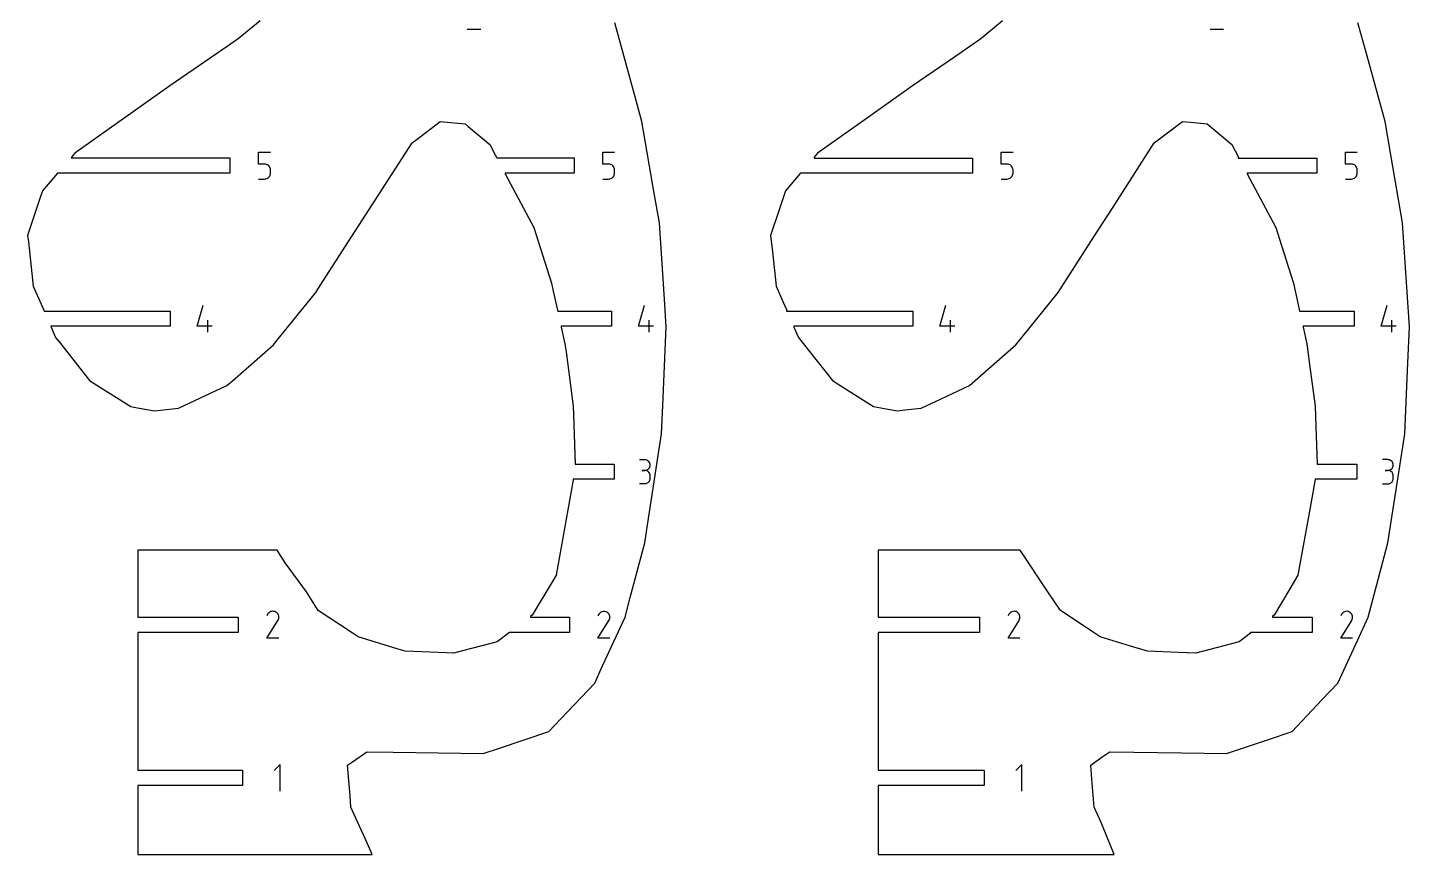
# Model space of a CAD drawing. Extents: x 0 to 800, y 0 to 1200.
# Drawn here: x 411.4 to 616.5, y 705.9 to 828.7 of the extents above; entities that cross this region are included whole.
import ezdxf

# ---------------------------------------------------------------- set-up
doc = ezdxf.new("R2010")
doc.units = 0
doc.header["$MEASUREMENT"] = 0
doc.layers.add('annotation', color=7, linetype='Continuous')
doc.layers.add('boundary', color=7, linetype='Continuous')

msp = doc.modelspace()

# ---------------------------------------------------------------- linework, layer by layer
at = {"layer": 'annotation', "color": 1}
for p, q in [((476.68, 828.43), (478.68, 828.43)), ((586.96, 828.43), (588.96, 828.43)), ((445.7, 808.42), (445.7, 810.2)), ((445.7, 810.2), (447.48, 810.2)), ((496.79, 808.42), (496.79, 810.2)), ((496.79, 810.2), (498.56, 810.2)), ((555.92, 808.42), (555.92, 810.2)), ((555.92, 810.2), (557.7, 810.2)), ((607.03, 808.42), (607.03, 810.2)), ((607.03, 810.2), (608.8, 810.2)), ((446.59, 808.42), (445.7, 808.42)), ((446.75, 808.41), (446.59, 808.42)), ((446.9, 808.36), (446.75, 808.41)), ((447.04, 808.3), (446.9, 808.36)), ((447.16, 808.21), (447.04, 808.3)), ((447.27, 808.1), (447.16, 808.21)), ((447.36, 807.98), (447.27, 808.1)), ((497.67, 808.42), (496.79, 808.42)), ((497.83, 808.41), (497.67, 808.42)), ((497.98, 808.36), (497.83, 808.41)), ((498.12, 808.3), (497.98, 808.36)), ((498.25, 808.21), (498.12, 808.3)), ((498.35, 808.1), (498.25, 808.21)), ((498.44, 807.98), (498.35, 808.1)), ((556.81, 808.42), (555.92, 808.42)), ((556.97, 808.4), (556.81, 808.42)), ((557.12, 808.36), (556.97, 808.4)), ((557.26, 808.3), (557.12, 808.36)), ((557.38, 808.21), (557.26, 808.3)), ((557.49, 808.1), (557.38, 808.21)), ((557.58, 807.98), (557.49, 808.1)), ((607.92, 808.42), (607.03, 808.42)), ((608.07, 808.4), (607.92, 808.42)), ((608.22, 808.36), (608.07, 808.4)), ((608.36, 808.3), (608.22, 808.36)), ((608.49, 808.21), (608.36, 808.3)), ((608.59, 808.1), (608.49, 808.21)), ((608.68, 807.98), (608.59, 808.1)), ((445.7, 806.2), (446.59, 806.2)), ((446.59, 806.2), (446.75, 806.21)), ((446.59, 806.2), (446.59, 806.2)), ((446.75, 806.21), (446.9, 806.26)), ((446.9, 806.26), (447.04, 806.32)), ((447.04, 806.32), (447.16, 806.41)), ((447.16, 806.41), (447.27, 806.52)), ((447.27, 806.52), (447.36, 806.64)), ((447.42, 807.84), (447.36, 807.98)), ((447.36, 806.64), (447.42, 806.78)), ((447.46, 807.69), (447.42, 807.84)), ((447.42, 806.78), (447.46, 806.93)), ((447.48, 807.53), (447.46, 807.69)), ((447.46, 806.93), (447.48, 807.09)), ((447.48, 807.09), (447.48, 807.53)), ((447.48, 807.53), (447.48, 807.53)), ((496.79, 806.2), (497.67, 806.2)), ((497.67, 806.2), (497.83, 806.21)), ((497.67, 806.2), (497.67, 806.2)), ((497.83, 806.21), (497.98, 806.26)), ((497.98, 806.26), (498.12, 806.32)), ((498.12, 806.32), (498.25, 806.41)), ((498.25, 806.41), (498.35, 806.52)), ((498.35, 806.52), (498.44, 806.64)), ((498.51, 807.84), (498.44, 807.98)), ((498.44, 806.64), (498.51, 806.78)), ((498.55, 807.69), (498.51, 807.84)), ((498.51, 806.78), (498.55, 806.93)), ((498.56, 807.53), (498.55, 807.69)), ((498.55, 806.93), (498.56, 807.09)), ((498.56, 807.09), (498.56, 807.53)), ((498.56, 807.53), (498.56, 807.53)), ((555.92, 806.2), (556.81, 806.2)), ((556.81, 806.2), (556.97, 806.21)), ((556.81, 806.2), (556.81, 806.2)), ((556.97, 806.21), (557.12, 806.26)), ((557.12, 806.26), (557.26, 806.32)), ((557.26, 806.32), (557.38, 806.41)), ((557.38, 806.41), (557.49, 806.52)), ((557.49, 806.52), (557.58, 806.64)), ((557.64, 807.84), (557.58, 807.98)), ((557.58, 806.64), (557.64, 806.78)), ((557.68, 807.69), (557.64, 807.84)), ((557.64, 806.78), (557.68, 806.93)), ((557.7, 807.53), (557.68, 807.69)), ((557.68, 806.93), (557.7, 807.09)), ((557.7, 807.09), (557.7, 807.53)), ((557.7, 807.53), (557.7, 807.53)), ((607.03, 806.2), (607.92, 806.2)), ((607.92, 806.2), (608.07, 806.21)), ((607.92, 806.2), (607.92, 806.2)), ((608.07, 806.21), (608.22, 806.26)), ((608.22, 806.26), (608.36, 806.32)), ((608.36, 806.32), (608.49, 806.41)), ((608.49, 806.41), (608.59, 806.52)), ((608.59, 806.52), (608.68, 806.64)), ((608.75, 807.84), (608.68, 807.98)), ((608.68, 806.64), (608.75, 806.78)), ((608.79, 807.69), (608.75, 807.84)), ((608.75, 806.78), (608.79, 806.93)), ((608.8, 807.53), (608.79, 807.69)), ((608.79, 806.93), (608.8, 807.09)), ((608.8, 807.09), (608.8, 807.53)), ((608.8, 807.53), (608.8, 807.53)), ((436.6, 784.36), (437.48, 787.47)), ((502.11, 784.36), (503, 787.47)), ((546.84, 784.36), (547.72, 787.47)), ((612.34, 784.36), (613.23, 787.47)), ((438.82, 784.36), (436.6, 784.36)), ((438.15, 783.47), (438.15, 785.25)), ((504.33, 784.36), (502.11, 784.36)), ((503.66, 783.47), (503.66, 785.25)), ((549.06, 784.36), (546.84, 784.36)), ((548.39, 783.47), (548.39, 785.25)), ((614.56, 784.36), (612.34, 784.36)), ((613.9, 783.47), (613.9, 785.25)), ((503.05, 764.52), (502.26, 764.52)), ((503.19, 764.5), (503.05, 764.52)), ((503.32, 764.47), (503.19, 764.5)), ((503.19, 762.95), (503.32, 762.99)), ((503.45, 764.41), (503.32, 764.47)), ((503.32, 762.99), (503.45, 763.05)), ((503.56, 764.33), (503.45, 764.41)), ((503.45, 763.05), (503.56, 763.13)), ((503.65, 764.24), (503.56, 764.33)), ((503.56, 763.13), (503.65, 763.22)), ((503.73, 764.13), (503.65, 764.24)), ((503.65, 763.22), (503.73, 763.33)), ((503.79, 764), (503.73, 764.13)), ((503.73, 763.33), (503.79, 763.45)), ((503.83, 763.87), (503.79, 764)), ((503.79, 763.45), (503.83, 763.59)), ((503.84, 763.73), (503.83, 763.87)), ((503.83, 763.59), (503.84, 763.73)), ((503.84, 763.73), (503.84, 763.73)), ((613.33, 764.54), (612.54, 764.54)), ((613.48, 764.53), (613.33, 764.54)), ((613.61, 764.49), (613.48, 764.53)), ((613.48, 762.95), (613.61, 762.99)), ((613.74, 764.43), (613.61, 764.49)), ((613.61, 762.99), (613.74, 763.05)), ((613.85, 764.35), (613.74, 764.43)), ((613.74, 763.05), (613.85, 763.13)), ((613.95, 764.25), (613.85, 764.35)), ((613.85, 763.13), (613.95, 763.23)), ((614.02, 764.14), (613.95, 764.25)), ((613.95, 763.23), (614.02, 763.34)), ((614.08, 764.02), (614.02, 764.14)), ((614.02, 763.34), (614.08, 763.46)), ((614.12, 763.88), (614.08, 764.02)), ((614.08, 763.46), (614.12, 763.6)), ((614.13, 763.74), (614.12, 763.88)), ((614.12, 763.6), (614.13, 763.74)), ((614.13, 763.74), (614.13, 763.74)), ((502.26, 760.97), (503.05, 760.97)), ((503.05, 762.94), (502.65, 762.94)), ((502.65, 762.94), (503.05, 762.94)), ((503.05, 762.94), (503.19, 762.95)), ((503.19, 762.93), (503.05, 762.94)), ((503.05, 762.94), (503.05, 762.94)), ((503.05, 760.97), (503.19, 760.98)), ((503.05, 760.97), (503.05, 760.97)), ((503.32, 762.89), (503.19, 762.93)), ((503.19, 760.98), (503.32, 761.02)), ((503.45, 762.83), (503.32, 762.89)), ((503.32, 761.02), (503.45, 761.08)), ((503.56, 762.75), (503.45, 762.83)), ((503.45, 761.08), (503.56, 761.16)), ((503.65, 762.66), (503.56, 762.75)), ((503.56, 761.16), (503.65, 761.25)), ((503.73, 762.55), (503.65, 762.66)), ((503.65, 761.25), (503.73, 761.36)), ((503.79, 762.43), (503.73, 762.55)), ((503.73, 761.36), (503.79, 761.48)), ((503.83, 762.29), (503.79, 762.43)), ((503.79, 761.48), (503.83, 761.62)), ((503.84, 762.15), (503.83, 762.29)), ((503.83, 761.62), (503.84, 761.76)), ((503.84, 761.76), (503.84, 762.15)), ((503.84, 762.15), (503.84, 762.15)), ((612.54, 760.95), (613.33, 760.95)), ((613.33, 762.94), (612.94, 762.94)), ((612.94, 762.94), (613.33, 762.94)), ((613.33, 762.94), (613.48, 762.95)), ((613.48, 762.93), (613.33, 762.94)), ((613.33, 762.94), (613.33, 762.94)), ((613.33, 760.95), (613.48, 760.96)), ((613.33, 760.95), (613.33, 760.95)), ((613.61, 762.89), (613.48, 762.93)), ((613.48, 760.96), (613.61, 761)), ((613.74, 762.83), (613.61, 762.89)), ((613.61, 761), (613.74, 761.06)), ((613.85, 762.75), (613.74, 762.83)), ((613.74, 761.06), (613.85, 761.14)), ((613.95, 762.66), (613.85, 762.75)), ((613.85, 761.14), (613.95, 761.23)), ((614.02, 762.55), (613.95, 762.66)), ((613.95, 761.23), (614.02, 761.34)), ((614.08, 762.42), (614.02, 762.55)), ((614.02, 761.34), (614.08, 761.47)), ((614.12, 762.29), (614.08, 762.42)), ((614.08, 761.47), (614.12, 761.6)), ((614.13, 762.14), (614.12, 762.29)), ((614.12, 761.6), (614.13, 761.75)), ((614.13, 761.75), (614.13, 762.14)), ((614.13, 762.14), (614.13, 762.14)), ((446.93, 738.02), (448.57, 740.66)), ((447.05, 741.57), (446.94, 741.35)), ((447.14, 741.71), (447.05, 741.57)), ((447.26, 741.81), (447.14, 741.71)), ((447.38, 741.9), (447.26, 741.81)), ((447.52, 741.97), (447.38, 741.9)), ((447.67, 742), (447.52, 741.97)), ((447.82, 742.02), (447.67, 742)), ((447.97, 742.01), (447.82, 742.02)), ((448.12, 741.97), (447.97, 742.01)), ((448.27, 741.9), (448.12, 741.97)), ((448.4, 741.81), (448.27, 741.9)), ((448.27, 741.9), (448.27, 741.9)), ((448.51, 741.7), (448.4, 741.81)), ((448.59, 741.57), (448.51, 741.7)), ((448.57, 740.66), (448.57, 740.66)), ((448.57, 740.66), (448.58, 740.66)), ((448.58, 740.67), (448.59, 740.68)), ((448.58, 740.66), (448.58, 740.67)), ((448.58, 740.67), (448.58, 740.67)), ((448.58, 740.67), (448.58, 740.67)), ((448.58, 740.67), (448.58, 740.67)), ((448.66, 741.43), (448.59, 741.57)), ((448.59, 740.69), (448.66, 740.83)), ((448.59, 740.68), (448.59, 740.69)), ((448.59, 740.69), (448.59, 740.69)), ((448.59, 740.68), (448.59, 740.68)), ((448.59, 740.68), (448.59, 740.68)), ((448.7, 741.29), (448.66, 741.43)), ((448.66, 740.83), (448.7, 740.98)), ((448.71, 741.13), (448.7, 741.29)), ((448.7, 740.98), (448.71, 741.13)), ((496.2, 741.57), (496.08, 741.35)), ((496.08, 738.02), (497.72, 740.66)), ((496.29, 741.7), (496.2, 741.57)), ((496.4, 741.81), (496.29, 741.7)), ((496.53, 741.9), (496.4, 741.81)), ((496.66, 741.96), (496.53, 741.9)), ((496.81, 742), (496.66, 741.96)), ((496.96, 742.01), (496.81, 742)), ((497.11, 742), (496.96, 742.01)), ((497.26, 741.96), (497.11, 742)), ((497.41, 741.9), (497.26, 741.96)), ((497.54, 741.8), (497.41, 741.9)), ((497.41, 741.9), (497.41, 741.9)), ((497.65, 741.69), (497.54, 741.8)), ((497.73, 741.57), (497.65, 741.69)), ((497.72, 740.66), (497.72, 740.67)), ((497.72, 740.67), (497.72, 740.67)), ((497.72, 740.67), (497.72, 740.67)), ((497.72, 740.67), (497.73, 740.67)), ((497.72, 740.66), (497.72, 740.66)), ((497.72, 740.66), (497.72, 740.66)), ((497.72, 740.66), (497.72, 740.66)), ((497.8, 741.43), (497.73, 741.57)), ((497.73, 740.68), (497.8, 740.83)), ((497.73, 740.67), (497.73, 740.68)), ((497.73, 740.68), (497.73, 740.68)), ((497.73, 740.68), (497.73, 740.68)), ((497.73, 740.68), (497.73, 740.68)), ((497.84, 741.28), (497.8, 741.43)), ((497.8, 740.83), (497.84, 740.98)), ((497.85, 741.13), (497.84, 741.28)), ((497.84, 740.98), (497.85, 741.13)), ((557.07, 741.57), (556.95, 741.35)), ((556.95, 738.02), (558.59, 740.66)), ((557.16, 741.7), (557.07, 741.57)), ((557.27, 741.81), (557.16, 741.7)), ((557.4, 741.9), (557.27, 741.81)), ((557.54, 741.96), (557.4, 741.9)), ((557.68, 742), (557.54, 741.96)), ((557.84, 742.02), (557.68, 742)), ((557.99, 742.01), (557.84, 742.02)), ((558.14, 741.97), (557.99, 742.01)), ((558.29, 741.9), (558.14, 741.97)), ((558.42, 741.81), (558.29, 741.9)), ((558.29, 741.9), (558.29, 741.9)), ((558.53, 741.7), (558.42, 741.81)), ((558.61, 741.57), (558.53, 741.7)), ((558.59, 740.66), (558.6, 740.67)), ((558.59, 740.66), (558.59, 740.66)), ((558.59, 740.66), (558.59, 740.66)), ((558.6, 740.67), (558.6, 740.68)), ((558.6, 740.68), (558.61, 740.68)), ((558.6, 740.67), (558.6, 740.67)), ((558.6, 740.67), (558.6, 740.67)), ((558.6, 740.67), (558.6, 740.67)), ((558.68, 741.43), (558.61, 741.57)), ((558.61, 740.69), (558.68, 740.83)), ((558.61, 740.68), (558.61, 740.69)), ((558.61, 740.69), (558.61, 740.69)), ((558.61, 740.68), (558.61, 740.68)), ((558.71, 741.29), (558.68, 741.43)), ((558.68, 740.83), (558.72, 740.98)), ((558.73, 741.13), (558.71, 741.29)), ((558.72, 740.98), (558.73, 741.13)), ((606.45, 741.57), (606.33, 741.35)), ((606.33, 738.02), (607.97, 740.66)), ((606.54, 741.7), (606.45, 741.57)), ((606.65, 741.81), (606.54, 741.7)), ((606.78, 741.9), (606.65, 741.81)), ((606.91, 741.96), (606.78, 741.9)), ((607.06, 742), (606.91, 741.96)), ((607.21, 742.02), (607.06, 742)), ((607.37, 742.01), (607.21, 742.02)), ((607.52, 741.97), (607.37, 742.01)), ((607.66, 741.9), (607.52, 741.97)), ((607.79, 741.81), (607.66, 741.9)), ((607.66, 741.9), (607.66, 741.9)), ((607.9, 741.7), (607.79, 741.81)), ((607.99, 741.57), (607.9, 741.7)), ((607.97, 740.66), (607.97, 740.67)), ((607.97, 740.67), (607.98, 740.67)), ((607.97, 740.66), (607.97, 740.66)), ((607.97, 740.66), (607.97, 740.66)), ((607.98, 740.68), (607.99, 740.69)), ((607.98, 740.67), (607.98, 740.68)), ((607.98, 740.68), (607.98, 740.68)), ((607.98, 740.68), (607.98, 740.68)), ((607.98, 740.67), (607.98, 740.67)), ((607.98, 740.67), (607.98, 740.67)), ((608.05, 741.43), (607.99, 741.57)), ((607.99, 740.69), (608.05, 740.83)), ((607.99, 740.69), (607.99, 740.69)), ((608.09, 741.29), (608.05, 741.43)), ((608.05, 740.83), (608.09, 740.98)), ((608.11, 741.13), (608.09, 741.29)), ((608.09, 740.98), (608.11, 741.13)), ((448.71, 738.02), (446.93, 738.02)), ((497.85, 738.02), (496.08, 738.02)), ((558.73, 738.02), (556.95, 738.02)), ((608.1, 738.02), (606.33, 738.02)), ((448.89, 719.29), (448, 718.4)), ((448.89, 715.29), (448.89, 719.29)), ((558.99, 719.29), (558.1, 718.4)), ((558.99, 715.29), (558.99, 719.29))]:
    msp.add_line(p, q, dxfattribs=at)
at = {"layer": 'boundary', "color": 5}
for p, q in [((445.93, 829.68), (442.7, 827.01)), ((501.5, 818.77), (498.57, 829.39)), ((556.14, 829.68), (552.92, 827.01)), ((610.19, 824.63), (608.87, 829.39)), ((442.7, 827.01), (441.04, 825.87)), ((552.92, 827.01), (549, 824.31)), ((441.04, 825.87), (432.54, 820.04)), ((612.92, 814.75), (610.19, 824.63)), ((549, 824.31), (542.78, 820.04)), ((432.54, 820.04), (429.8, 818.1)), ((502.61, 814.75), (501.5, 818.77)), ((542.78, 820.04), (536.6, 815.65)), ((429.8, 818.1), (418.42, 810.04)), ((469.03, 811.97), (472.67, 814.75)), ((472.67, 814.75), (473.15, 814.7)), ((473.15, 814.7), (476.36, 814.39)), ((476.36, 814.39), (476.83, 813.99)), ((504.5, 803.78), (502.61, 814.75)), ((536.6, 815.65), (528.69, 810.04)), ((580.01, 812.59), (582.83, 814.75)), ((582.83, 814.75), (584.02, 814.63)), ((584.02, 814.63), (586.51, 814.38)), ((586.51, 814.38), (587.69, 813.39)), ((613.77, 809.81), (612.92, 814.75)), ((476.83, 813.99), (480.01, 811.32)), ((578.67, 811.56), (580.01, 812.59)), ((587.69, 813.39), (590.15, 811.32)), ((460.59, 799.3), (468.5, 811.56)), ((468.5, 811.56), (469.03, 811.97)), ((480.01, 811.32), (480.83, 809.77)), ((572.44, 801.89), (578.67, 811.56)), ((590.15, 811.32), (591.14, 809.45)), ((417.92, 809.45), (417.9, 809.33)), ((417.9, 809.33), (441.46, 809.33)), ((418.42, 810.04), (417.92, 809.45)), ((441.46, 809.33), (441.46, 807.08)), ((480.83, 809.77), (481, 809.45)), ((481, 809.45), (481.07, 809.33)), ((481.07, 809.33), (492.55, 809.33)), ((492.55, 809.33), (492.55, 807.08)), ((528.18, 809.45), (528.17, 809.32)), ((528.17, 809.32), (551.69, 809.32)), ((528.69, 810.04), (528.18, 809.45)), ((551.69, 809.32), (551.69, 807.07)), ((591.14, 809.45), (591.13, 809.32)), ((591.13, 809.32), (591.14, 809.32)), ((591.14, 809.32), (591.14, 809.45)), ((591.14, 809.45), (591.2, 809.32)), ((591.2, 809.32), (602.79, 809.32)), ((602.79, 809.32), (602.79, 807.07)), ((615.51, 799.69), (613.77, 809.81)), ((415.88, 807.08), (413.63, 804.44)), ((441.46, 807.08), (415.88, 807.08)), ((492.55, 807.08), (482.32, 807.08)), ((482.32, 807.08), (482.33, 806.95)), ((482.33, 806.95), (486.56, 799.01)), ((526.05, 806.95), (523.91, 804.44)), ((526.16, 807.07), (526.05, 806.95)), ((551.69, 807.07), (526.16, 807.07)), ((602.79, 807.07), (592.45, 807.07)), ((592.45, 807.07), (592.47, 806.95)), ((592.47, 806.95), (596.69, 799.01)), ((413.63, 804.44), (413.3, 803.46)), ((523.91, 804.44), (523.12, 802.06)), ((413.3, 803.46), (411.43, 797.81)), ((505.21, 799.69), (504.5, 803.78)), ((523.12, 802.06), (521.71, 797.81)), ((569.7, 797.63), (572.44, 801.89)), ((459.51, 797.63), (460.59, 799.3)), ((486.56, 799.01), (486.9, 797.93)), ((486.9, 797.93), (489.18, 790.75)), ((505.95, 788.38), (505.21, 799.69)), ((596.69, 799.01), (597.55, 796.31)), ((615.85, 794.56), (615.51, 799.69)), ((411.43, 797.81), (411.53, 796.85)), ((411.53, 796.85), (412.27, 790.29)), ((454.85, 790.38), (459.51, 797.63)), ((521.71, 797.81), (521.98, 795.38)), ((566.06, 791.96), (569.7, 797.63)), ((597.55, 796.31), (599.31, 790.75)), ((521.98, 795.38), (522.55, 790.29)), ((616.53, 784.23), (615.85, 794.56)), ((564.39, 789.35), (566.06, 791.96)), ((412.27, 790.29), (412.66, 789.4)), ((454.19, 789.35), (454.85, 790.38)), ((489.18, 790.75), (489.45, 789.57)), ((522.55, 790.29), (523.54, 788.01)), ((599.31, 790.75), (599.96, 787.79)), ((412.66, 789.4), (413.82, 786.72)), ((448.66, 782.52), (454.19, 789.35)), ((489.45, 789.57), (490.08, 786.72)), ((506.22, 784.23), (505.95, 788.38)), ((523.54, 788.01), (524.1, 786.72)), ((560.05, 783.98), (564.39, 789.35)), ((599.96, 787.79), (600.23, 786.6)), ((413.82, 786.72), (413.87, 786.6)), ((413.87, 786.6), (432.58, 786.6)), ((432.58, 786.6), (432.58, 784.35)), ((490.08, 786.72), (490.11, 786.6)), ((490.11, 786.6), (498.1, 786.6)), ((498.1, 786.6), (498.1, 784.35)), ((524.1, 786.72), (524.08, 786.6)), ((524.08, 786.6), (524.1, 786.6)), ((524.1, 786.6), (524.1, 786.72)), ((524.1, 786.72), (524.15, 786.6)), ((524.15, 786.6), (542.82, 786.6)), ((542.82, 786.6), (542.82, 784.35)), ((600.23, 786.6), (608.33, 786.6)), ((608.33, 786.6), (608.33, 784.35)), ((432.58, 784.35), (414.89, 784.35)), ((414.89, 784.35), (414.9, 784.22)), ((414.9, 784.22), (415.58, 782.67)), ((498.1, 784.35), (490.62, 784.35)), ((490.62, 784.35), (490.63, 784.22)), ((490.63, 784.22), (491.18, 781.74)), ((505.72, 772.59), (506.22, 784.23)), ((542.82, 784.35), (525.17, 784.35)), ((525.17, 784.35), (525.18, 784.22)), ((525.18, 784.22), (525.85, 782.67)), ((558.11, 781.57), (560.05, 783.98)), ((608.33, 784.35), (600.74, 784.35)), ((600.74, 784.35), (600.75, 784.22)), ((600.75, 784.22), (601.3, 781.74)), ((616.3, 778.92), (616.53, 784.23)), ((415.58, 782.67), (416.14, 781.96)), ((416.14, 781.96), (420.63, 776.28)), ((441.82, 776.25), (447.9, 781.57)), ((447.9, 781.57), (448.66, 782.52)), ((491.18, 781.74), (491.35, 780.52)), ((525.85, 782.67), (527.31, 780.82)), ((553.32, 777.37), (558.11, 781.57)), ((601.3, 781.74), (601.71, 778.67)), ((491.35, 780.52), (492.41, 772.47)), ((527.31, 780.82), (530.9, 776.28)), ((551.22, 775.54), (553.32, 777.37)), ((601.71, 778.67), (602.53, 772.47)), ((615.84, 768.38), (616.3, 778.92)), ((420.63, 776.28), (421.32, 775.85)), ((421.32, 775.85), (426.74, 772.42)), ((434.67, 772.56), (441, 775.54)), ((441, 775.54), (441.82, 776.25)), ((530.9, 776.28), (532.67, 775.16)), ((546.21, 773.18), (551.22, 775.54)), ((532.67, 775.16), (536.99, 772.42)), ((426.74, 772.42), (427.17, 772.34)), ((427.17, 772.34), (430.26, 771.78)), ((430.26, 771.78), (430.7, 771.83)), ((430.7, 771.83), (433.84, 772.17)), ((433.84, 772.17), (434.67, 772.56)), ((492.41, 772.47), (492.46, 771.26)), ((492.46, 771.26), (492.72, 763.87)), ((505.54, 768.38), (505.72, 772.59)), ((536.99, 772.42), (538.08, 772.22)), ((538.08, 772.22), (540.5, 771.78)), ((540.5, 771.78), (541.62, 771.91)), ((541.62, 771.91), (544.07, 772.17)), ((544.07, 772.17), (546.21, 773.18)), ((602.53, 772.47), (602.64, 769.45)), ((602.64, 769.45), (602.83, 763.87)), ((503.69, 756.43), (505.54, 768.38)), ((615, 762.9), (615.84, 768.38)), ((492.72, 763.87), (498.49, 763.87)), ((498.49, 763.87), (498.49, 761.62)), ((602.83, 763.87), (608.72, 763.87)), ((608.72, 763.87), (608.72, 761.62)), ((492.34, 761.22), (489.87, 747.36)), ((492.39, 761.5), (492.34, 761.22)), ((492.41, 761.62), (492.39, 761.5)), ((498.49, 761.62), (492.41, 761.62)), ((602.53, 761.62), (601.88, 757.96)), ((608.72, 761.62), (602.53, 761.62)), ((613.34, 752.18), (615, 762.9)), ((601.88, 757.96), (599.99, 747.36)), ((503.03, 752.18), (503.69, 756.43)), ((428.99, 751.1), (427.79, 751.1)), ((427.79, 751.1), (427.79, 741.27)), ((438.28, 751.1), (428.99, 751.1)), ((440.93, 751.1), (438.28, 751.1)), ((448.49, 751.1), (440.93, 751.1)), ((449.63, 749.23), (448.49, 751.1)), ((500.88, 744.05), (503.03, 752.18)), ((544.42, 751.1), (537.69, 751.1)), ((537.69, 751.1), (537.69, 741.14)), ((548.51, 751.1), (544.42, 751.1)), ((554.36, 751.1), (548.51, 751.1)), ((558.77, 751.1), (554.36, 751.1)), ((562.87, 744.92), (558.77, 751.1)), ((612.35, 748.44), (613.34, 752.18)), ((452.82, 744.91), (449.63, 749.23)), ((489.87, 747.36), (489.38, 746.55)), ((599.99, 747.36), (598.78, 745.34)), ((610.42, 741.17), (612.35, 748.44)), ((454.56, 742.13), (452.82, 744.91)), ((489.38, 746.55), (486.32, 741.46)), ((564.75, 742.13), (562.87, 744.92)), ((598.78, 745.34), (596.45, 741.46)), ((500.11, 741.17), (500.88, 744.05)), ((427.79, 741.27), (427.79, 741.14)), ((427.79, 741.14), (442.7, 741.14)), ((442.7, 741.14), (442.7, 738.89)), ((459.61, 738.81), (454.56, 742.13)), ((486.07, 741.27), (486.06, 741.14)), ((486.06, 741.14), (491.85, 741.14)), ((486.32, 741.46), (486.07, 741.27)), ((491.85, 741.14), (491.85, 738.89)), ((496.77, 733.9), (500.11, 741.17)), ((537.69, 741.14), (552.72, 741.14)), ((552.72, 741.14), (552.72, 738.89)), ((568.56, 739.62), (564.75, 742.13)), ((596.2, 741.27), (596.19, 741.14)), ((596.19, 741.14), (602.09, 741.14)), ((596.45, 741.46), (596.2, 741.27)), ((602.09, 741.14), (602.09, 738.89)), ((608.87, 737.8), (610.42, 741.17)), ((442.7, 738.89), (427.79, 738.89)), ((427.79, 738.89), (427.79, 737.07)), ((460.47, 738.25), (459.61, 738.81)), ((482.96, 738.89), (481.12, 737.49)), ((491.85, 738.89), (482.96, 738.89)), ((552.72, 738.89), (537.69, 738.89)), ((537.69, 738.89), (537.69, 736.04)), ((570.65, 738.25), (568.56, 739.62)), ((592.93, 738.77), (591.26, 737.49)), ((592.93, 738.89), (592.92, 738.89)), ((592.92, 738.89), (592.93, 738.77)), ((593.09, 738.89), (592.93, 738.77)), ((592.93, 738.77), (592.93, 738.89)), ((602.09, 738.89), (593.09, 738.89)), ((427.79, 737.07), (427.79, 736.04)), ((466.45, 736.41), (460.47, 738.25)), ((467.47, 736.09), (466.45, 736.41)), ((480.19, 737.25), (474.66, 735.8)), ((481.12, 737.49), (480.19, 737.25)), ((575.15, 736.86), (570.65, 738.25)), ((577.64, 736.09), (575.15, 736.86)), ((589, 736.9), (584.81, 735.8)), ((591.26, 737.49), (589, 736.9)), ((605.91, 731.37), (608.87, 737.8)), ((427.79, 736.04), (427.79, 735.02)), ((427.79, 735.02), (427.79, 720.98)), ((473.62, 735.84), (467.47, 736.09)), ((474.66, 735.8), (473.62, 735.84)), ((537.69, 736.04), (537.69, 726.03)), ((582.27, 735.9), (577.64, 736.09)), ((584.81, 735.8), (582.27, 735.9)), ((495.6, 731.37), (496.77, 733.9)), ((490.53, 725.98), (495.6, 731.37)), ((603.54, 728.85), (605.91, 731.37)), ((599.12, 724.15), (603.54, 728.85)), ((481.46, 721.69), (488.81, 724.15)), ((488.81, 724.15), (490.53, 725.98)), ((537.69, 726.03), (537.69, 720.98)), ((595.63, 722.98), (599.12, 724.15)), ((589.36, 720.89), (595.63, 722.98)), ((427.79, 720.98), (427.79, 718.42)), ((459.66, 719.69), (461.77, 721.17)), ((461.77, 721.17), (465.66, 721.11)), ((465.66, 721.11), (479.05, 720.89)), ((479.05, 720.89), (481.46, 721.69)), ((537.69, 720.98), (537.69, 718.54)), ((569.24, 719.17), (571.1, 720.49)), ((571.1, 720.49), (572.08, 721.17)), ((572.08, 721.17), (582.7, 721)), ((582.7, 721), (589.36, 720.89)), ((427.79, 718.42), (443.32, 718.42)), ((443.32, 718.42), (443.32, 716.17)), ((458.93, 719.17), (459.66, 719.69)), ((459.29, 714.61), (458.93, 719.17)), ((537.69, 718.54), (537.69, 718.42)), ((537.69, 718.42), (553.42, 718.42)), ((553.42, 718.42), (553.42, 716.17)), ((569.4, 717.1), (569.24, 719.17)), ((443.32, 716.17), (427.79, 716.17)), ((427.79, 716.17), (427.79, 706.95)), ((553.42, 716.17), (537.69, 716.17)), ((537.69, 716.17), (537.69, 710.97)), ((569.74, 712.93), (569.4, 717.1)), ((459.42, 712.93), (459.29, 714.61)), ((461.75, 707.86), (459.42, 712.93)), ((570.77, 710.67), (569.74, 712.93)), ((537.69, 710.97), (537.69, 705.93)), ((572.73, 705.93), (570.77, 710.67)), ((462.55, 705.93), (461.75, 707.86)), ((427.79, 706.95), (427.79, 705.93)), ((427.79, 705.93), (429.5, 705.93)), ((429.5, 705.93), (445.22, 705.93)), ((445.22, 705.93), (459.59, 705.93)), ((459.59, 705.93), (462.55, 705.93)), ((537.69, 705.93), (548.01, 705.93)), ((548.01, 705.93), (555.43, 705.93)), ((555.43, 705.93), (560.15, 705.93)), ((560.15, 705.93), (572.73, 705.93))]:
    msp.add_line(p, q, dxfattribs=at)

doc.saveas('drawing.dxf')
